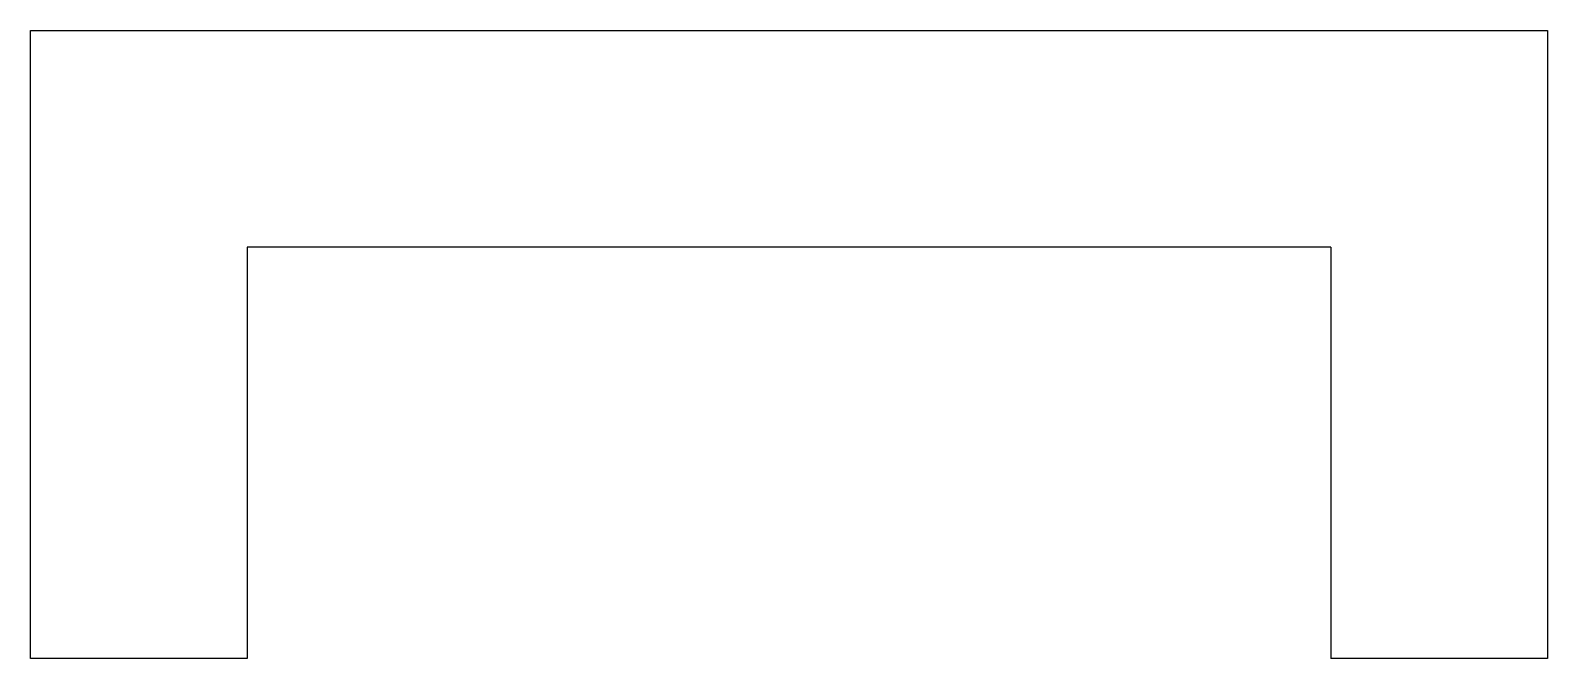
# Model space of a CAD drawing. Extents: x 39.5 to 60.5, y 0 to 8.7.
import ezdxf

# ---------------------------------------------------------------- set-up
doc = ezdxf.new("R2010")
doc.units = 0
doc.layers.add('MODELSKETCH_VISIBLE', color=7, linetype='CONTINUOUS')

msp = doc.modelspace()

# ---------------------------------------------------------------- linework, layer by layer
at = {"layer": 'MODELSKETCH_VISIBLE'}
for p, q in [((39.5, 0), (39.5, 8.7)), ((39.5, 8.7), (60.5, 8.7)), ((60.5, 8.7), (60.5, 0)), ((57.5, 5.7), (42.5, 5.7)), ((42.5, 5.7), (42.5, 0)), ((57.5, 5.7), (57.5, 0)), ((42.5, 0), (39.5, 0)), ((42.5, 0), (39.5, 0)), ((60.5, 0), (57.5, 0))]:
    msp.add_line(p, q, dxfattribs=at)

doc.saveas('drawing.dxf')
